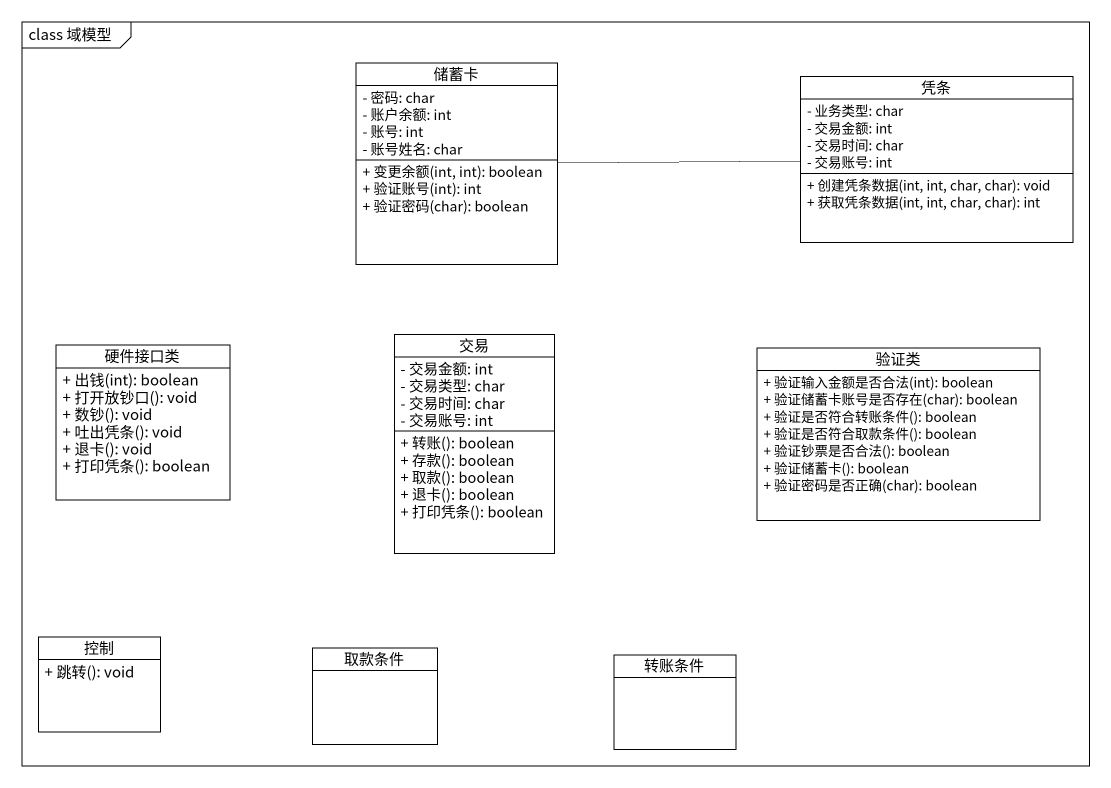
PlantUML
@startuml
mainframe class 域模型
hide circle
hide empty members
skinparam classAttributeIconSize 0
class 储蓄卡 {
  - 密码: char
  - 账户余额: int
  - 账号: int
  - 账号姓名: char
  + 变更余额(int, int): boolean
  + 验证账号(int): int
  + 验证密码(char): boolean
}
class 凭条 {
  - 业务类型: char
  - 交易金额: int
  - 交易时间: char
  - 交易账号: int
  + 创建凭条数据(int, int, char, char): void
  + 获取凭条数据(int, int, char, char): int
}
class 硬件接口类 {
  + 出钱(int): boolean
  {abstract} + 打开放钞口(): void
  + 数钞(): void
  + 吐出凭条(): void
  + 退卡(): void
  + 打印凭条(): boolean
}
class 交易 {
  - 交易金额: int
  - 交易类型: char
  - 交易时间: char
  - 交易账号: int
  + 转账(): boolean
  + 存款(): boolean
  + 取款(): boolean
  + 退卡(): boolean
  + 打印凭条(): boolean
}
class 验证类 {
  + 验证输入金额是否合法(int): boolean
  + 验证储蓄卡账号是否存在(char): boolean
  + 验证是否符合转账条件(): boolean
  + 验证是否符合取款条件(): boolean
  + 验证钞票是否合法(): boolean
  + 验证储蓄卡(): boolean
  + 验证密码是否正确(char): boolean
}
class 控制 {
  + 跳转(): void
}
class 取款条件
class 转账条件
储蓄卡 -right- 凭条
@enduml
